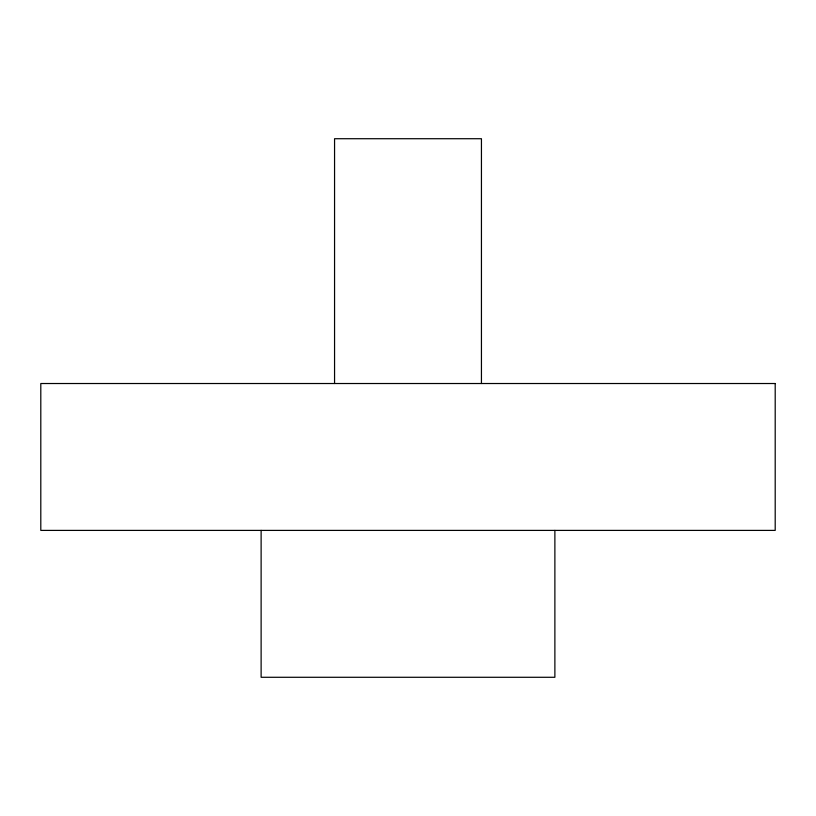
<?xml version="1.0" encoding="UTF-8"?>
<svg xmlns="http://www.w3.org/2000/svg" width="816" height="816" viewBox="0 0 816 816"><rect width="100%" height="100%" fill="white"/><g stroke="black" fill="none" stroke-linecap="round" stroke-linejoin="round"><path stroke-width="1.22" d="M554.88 530.4L554.88 677.28L261.12 677.28L261.12 530.4M481.44 383.52L481.44 138.72L334.56 138.72L334.56 383.52M775.2 383.52L40.8 383.52L40.8 530.4L775.2 530.4L775.2 383.52"/></g></svg>
